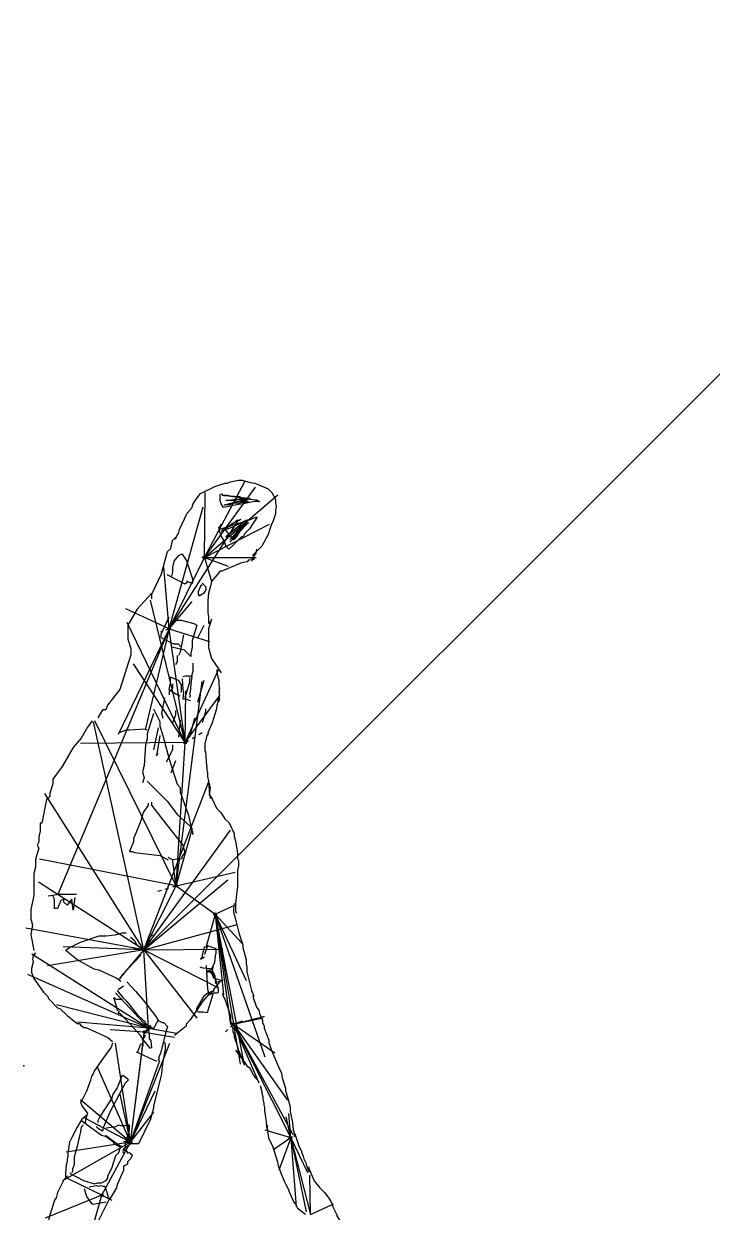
# Model space of a CAD drawing. Header units: millimetres. Extents: x -8 to 158, y -16 to 290.
# Drawn here: x 15.6 to 68.1, y 191.9 to 282.6 of the extents above; entities that cross this region are included whole.
import ezdxf

# ---------------------------------------------------------------- set-up
doc = ezdxf.new("R2010")
doc.units = ezdxf.units.MM
doc.linetypes.add('DASH', pattern=[0.6, 0.3, -0.3])

msp = doc.modelspace()

# ---------------------------------------------------------------- linework, layer by layer
at = {"layer": 'Shots', "color": 1}
for p, q in [((24.738, 211.94), (95.448, 282.65)), ((26.678, 236.466), (29.378, 241.896)), ((27.902, 227.768), (26.678, 236.466)), ((27.208, 216.826), (27.902, 227.768)), ((24.738, 211.94), (27.208, 216.826)), ((27.208, 216.826), (30.178, 214.662)), ((27.208, 216.826), (27.208, 216.826)), ((30.178, 214.662), (31.58, 206.272)), ((25.106, 205.966), (24.738, 211.94)), ((31.58, 206.272), (35.948, 197.602)), ((23.726, 197.256), (24.784, 205.668)), ((24.784, 205.668), (25.106, 205.966)), ((21.528, 193.208), (23.726, 197.256)), ((35.948, 197.602), (37.466, 191.752)), ((20.02, 187.938), (21.528, 193.208))]:
    msp.add_line(p, q, dxfattribs=at)
for centre in [(29.378, 241.896), (26.678, 236.466), (27.902, 227.768), (27.208, 216.826), (27.208, 216.826), (30.178, 214.662), (24.738, 211.94), (25.106, 205.966), (31.58, 206.272), (24.784, 205.668), (23.726, 197.256), (35.948, 197.602), (21.528, 193.208)]:
    msp.add_circle(centre, 0.1, dxfattribs=at)
at = {"layer": 'Sketch', "color": 0}
for points in [[(27.156, 243.306), (27.276, 243.606), (27.396, 243.726), (27.456, 244.026), (28.056, 245.286), (28.416, 245.706), (28.476, 245.946), (28.656, 246.246), (29.076, 246.786), (30.156, 247.326), (30.396, 247.386), (30.936, 247.566), (31.116, 247.566), (31.356, 247.686), (31.716, 247.746), (31.956, 247.806), (32.256, 247.806), (32.856, 247.626), (33.216, 247.566), (34.236, 247.146), (34.536, 246.846), (34.776, 246.306), (34.776, 246.066), (34.836, 245.766), (34.776, 245.526), (34.776, 245.226), (34.596, 244.626), (34.476, 244.446), (34.416, 244.206), (34.236, 243.666), (33.756, 242.766), (33.036, 242.046)], [(25.356, 238.746), (25.356, 239.106), (26.076, 240.666), (26.556, 242.346), (26.796, 242.586), (26.916, 243.186), (27.156, 243.426)], [(33.336, 242.526), (33.276, 242.226), (32.976, 241.806), (32.976, 241.626)], [(33.096, 241.866), (33.156, 241.746), (32.736, 241.686), (32.616, 241.566), (32.196, 241.506), (30.696, 240.846), (30.576, 240.846), (30.156, 240.366), (29.916, 240.066), (29.856, 239.826), (29.676, 239.166), (29.616, 238.626), (29.616, 237.666), (29.676, 237.366), (29.676, 236.946), (29.736, 236.826), (29.796, 237.006)], [(25.316, 239.146), (24.236, 237.946), (23.516, 236.746), (23.516, 235.666), (23.756, 234.946), (23.756, 234.466), (22.916, 231.826), (21.956, 230.626), (21.836, 230.266), (21.596, 230.266), (21.236, 229.666)], [(29.916, 237.186), (29.676, 236.466), (29.676, 235.026), (29.916, 234.186), (30.636, 233.106)], [(30.316, 233.346), (30.316, 233.106), (30.476, 232.506), (30.476, 232.186), (30.516, 231.906), (30.476, 231.826), (30.516, 231.666), (30.476, 231.586), (30.516, 231.426), (30.476, 231.266), (30.516, 231.106), (30.476, 230.906)], [(30.436, 231.306), (30.436, 231.106), (30.396, 230.946), (30.396, 230.826), (30.316, 230.626), (30.276, 230.346), (29.956, 229.266), (29.636, 228.506), (29.596, 228.306)], [(20.796, 229.426), (20.436, 228.946), (19.956, 228.106), (19.356, 227.386), (18.516, 225.946), (17.796, 224.986), (17.796, 224.626), (17.556, 223.906), (17.556, 223.666), (17.316, 223.426), (16.956, 221.626), (16.836, 221.626), (16.836, 221.026), (16.716, 220.546), (16.716, 220.186), (16.596, 219.946), (16.716, 219.706), (16.476, 218.866), (16.476, 218.266), (16.356, 217.786), (16.356, 216.106), (16.116, 215.026), (16.116, 214.306), (16.236, 213.826), (16.116, 213.106), (16.356, 211.906)], [(29.676, 228.506), (29.556, 228.306), (29.396, 227.666), (29.396, 227.146), (29.436, 227.066), (29.516, 225.986), (29.556, 225.906), (29.556, 225.666), (29.596, 225.466), (29.596, 225.186), (29.676, 224.826), (29.756, 223.786), (29.836, 223.506)], [(29.726, 224.676), (29.806, 224.276), (29.726, 223.796), (29.966, 223.476), (30.286, 222.756), (30.606, 222.436), (30.926, 221.956), (31.246, 221.636), (31.646, 220.836), (31.646, 220.596), (31.726, 220.276), (31.886, 219.316), (31.886, 218.916), (31.966, 218.756), (31.966, 218.356), (31.886, 218.036), (31.886, 216.756), (31.806, 216.196), (31.726, 215.476), (31.726, 214.916), (31.806, 214.756)], [(31.646, 215.496), (31.586, 215.076), (31.586, 214.836), (31.766, 214.176), (32.006, 213.156), (32.306, 212.316), (32.306, 212.136), (32.546, 211.176), (32.546, 210.876), (32.606, 210.636), (32.606, 210.276), (32.966, 208.836), (33.146, 208.416)], [(16.476, 211.726), (16.296, 211.486), (16.236, 211.246), (16.296, 211.006), (16.176, 210.526), (16.176, 210.226), (16.356, 209.746), (17.076, 208.726), (17.436, 208.366), (17.436, 208.246), (18.156, 207.526), (18.336, 207.466), (18.876, 206.926), (19.656, 206.326), (19.836, 206.326), (19.896, 206.206), (20.196, 206.026), (20.316, 206.026), (21.096, 205.666), (21.996, 205.246), (22.356, 204.946)], [(30.526, 209.476), (30.046, 208.916), (30.046, 208.756), (29.886, 208.756), (29.246, 208.036), (28.286, 206.596), (27.966, 206.276), (27.966, 206.116), (27.086, 205.396)], [(30.806, 208.656), (30.746, 208.476), (30.926, 208.176), (31.346, 206.916), (31.346, 206.496), (31.466, 206.256), (31.466, 206.076), (31.526, 205.956), (31.526, 205.716), (31.646, 205.476), (31.646, 205.296), (31.886, 204.576), (31.946, 204.336), (32.246, 203.616), (32.306, 203.376), (32.366, 203.256)], [(33.086, 208.476), (33.086, 208.296), (33.326, 207.576), (33.506, 207.336), (33.566, 207.096), (33.806, 206.556), (33.806, 206.376), (33.926, 206.136), (33.926, 205.956), (34.286, 205.056), (34.286, 204.876), (34.466, 204.336), (35.006, 203.016), (35.246, 202.536), (35.306, 202.176), (35.546, 201.396), (35.546, 201.216), (35.666, 200.856), (35.726, 200.616), (35.906, 199.956), (35.906, 199.596), (36.086, 198.756), (36.146, 198.216), (36.206, 197.976), (36.206, 197.676)], [(22.356, 204.826), (22.236, 204.526), (21.636, 203.686), (20.976, 202.726), (20.856, 202.426), (20.736, 202.306), (20.676, 202.006), (20.376, 201.166), (20.016, 200.446), (19.896, 200.326), (20.016, 200.026), (20.436, 199.486), (20.376, 199.246), (20.256, 198.826), (20.316, 198.706)], [(26.316, 204.886), (26.376, 204.646), (26.376, 204.346), (26.316, 204.106), (26.136, 203.086), (26.076, 202.486), (26.016, 202.186), (25.896, 201.646), (25.476, 200.026), (25.476, 199.846), (25.236, 199.006), (24.336, 197.146), (23.736, 197.146), (23.196, 196.726), (23.136, 196.546), (23.196, 196.426)], [(33.386, 202.056), (33.146, 202.356), (32.846, 202.896), (32.666, 203.016), (32.486, 203.316), (31.766, 204.276)], [(33.626, 201.596), (33.746, 201.116), (33.746, 200.996), (33.826, 200.716), (33.826, 200.556), (33.906, 200.236), (33.906, 200.116), (33.946, 199.916), (33.946, 199.676), (34.026, 199.156), (34.066, 198.836), (34.106, 198.436), (34.146, 198.276), (34.226, 198.236)], [(20.376, 199.306), (20.016, 199.006), (19.656, 198.406), (19.236, 197.626), (19.056, 197.266), (18.936, 196.426), (18.936, 196.186), (18.876, 195.946), (18.876, 195.766), (18.816, 195.526), (18.756, 194.866), (18.756, 194.566)], [(34.146, 198.556), (34.146, 198.196), (34.226, 197.796), (34.266, 197.596), (34.586, 196.916), (34.626, 196.716), (34.906, 195.836), (34.986, 195.476), (35.226, 194.836), (35.466, 194.236), (35.586, 194.036), (35.786, 193.636), (35.826, 193.476), (36.186, 192.676), (36.306, 192.516), (36.466, 192.236), (37.066, 191.756)], [(36.266, 197.916), (36.306, 197.756), (36.586, 196.916), (36.746, 196.636), (36.786, 196.436), (36.906, 196.196), (36.946, 195.996), (37.106, 195.676), (37.146, 195.476), (37.266, 195.236), (37.306, 195.076), (37.346, 194.996)], [(23.316, 196.606), (23.436, 196.606), (23.496, 196.426), (23.616, 196.486), (23.856, 196.306), (23.736, 196.006), (23.496, 195.766), (23.496, 195.586), (23.196, 195.406), (23.196, 195.106), (22.716, 194.026), (22.656, 193.786), (22.116, 192.886)], [(37.386, 195.316), (37.306, 195.316), (37.746, 194.316), (38.146, 193.796), (38.546, 193.396), (38.746, 193.116), (38.866, 192.996), (39.186, 192.436)], [(18.936, 194.686), (18.636, 194.386), (18.156, 193.426), (18.036, 193.006), (17.916, 192.826), (17.856, 192.586), (17.556, 191.686), (17.496, 191.446), (17.436, 190.786), (17.376, 190.666)], [(22.176, 193.066), (21.336, 191.386), (21.156, 190.906), (21.036, 190.786), (20.976, 190.546), (20.856, 190.126)], [(39.066, 192.516), (39.466, 191.716), (39.466, 191.636), (39.706, 191.276), (39.786, 191.236), (39.906, 191.036), (40.586, 190.116), (41.146, 189.156), (41.586, 188.076), (41.706, 187.556), (41.826, 187.156), (41.826, 186.956), (41.866, 186.756), (41.866, 186.636), (41.826, 186.436), (41.786, 185.996), (41.746, 185.796), (41.746, 185.036), (41.866, 184.636), (41.866, 184.516), (41.946, 184.356), (41.986, 184.076), (42.066, 183.716), (42.066, 183.396)]]:
    msp.add_lwpolyline(points, dxfattribs=at)
at = {"layer": 'Sketch', "color": 32}
for points in [[(30.636, 246.786), (30.756, 246.666), (31.116, 246.666), (31.476, 246.546), (32.016, 246.546), (32.316, 246.426), (32.556, 246.426), (32.796, 246.366), (33.336, 246.306), (33.576, 246.186), (33.216, 246.186), (32.316, 246.006), (31.956, 245.946), (30.816, 245.706), (30.636, 246.006), (30.576, 246.246), (30.576, 246.726)], [(32.856, 246.426), (32.496, 246.246), (32.256, 246.246), (30.876, 245.886), (30.996, 245.946), (31.296, 245.946), (31.656, 246.066), (32.076, 246.066), (32.256, 246.126), (32.556, 246.126), (32.736, 246.186), (31.896, 246.186), (31.656, 246.246), (30.996, 246.246), (31.776, 246.366), (32.556, 246.366), (32.436, 246.426), (32.136, 246.426), (31.656, 246.546), (31.356, 246.546), (31.056, 246.606), (30.876, 246.606), (30.756, 246.666)], [(30.636, 244.446), (30.456, 244.146), (30.456, 244.026), (32.736, 244.746), (33.276, 244.986), (33.396, 244.986), (33.036, 244.446), (32.796, 244.086), (32.436, 243.726), (32.316, 243.486), (32.196, 243.486), (31.776, 243.066), (31.536, 242.826), (31.236, 242.526), (31.056, 242.706), (30.816, 243.246), (30.636, 243.546), (30.516, 243.906), (30.456, 244.206)], [(30.696, 244.086), (30.936, 244.146), (31.656, 244.566), (31.836, 244.746), (32.136, 244.806), (31.416, 244.446), (31.176, 244.206), (30.636, 243.906), (31.476, 244.206), (32.556, 244.746), (30.996, 243.486), (31.896, 244.206), (32.316, 244.386), (31.296, 243.246), (31.716, 243.666), (32.076, 243.846), (32.076, 243.846), (31.296, 243.066)], [(32.676, 244.806), (32.616, 244.626), (31.896, 243.906), (31.536, 243.306), (31.716, 243.666), (32.196, 244.146), (32.736, 244.566), (31.956, 243.786), (31.896, 243.546), (31.596, 243.246), (30.936, 244.026)]]:
    msp.add_lwpolyline(points, dxfattribs=at)
at = {"layer": 'Sketch', "color": 9}
for points in [[(26.496, 240.606), (27.876, 239.886), (28.056, 240.006), (28.056, 240.126), (28.056, 240.066), (28.476, 239.946), (28.476, 239.946), (28.476, 240.246), (27.996, 241.686), (27.696, 242.166), (27.396, 242.046), (27.036, 241.626), (26.916, 241.146), (26.916, 240.786), (26.856, 240.486)], [(29.196, 239.826), (29.076, 239.706), (28.896, 239.286), (28.896, 239.106), (28.956, 238.986), (29.376, 239.226), (29.496, 239.466), (29.496, 239.646), (29.196, 239.946)], [(26.636, 237.346), (26.036, 236.026), (26.036, 235.786), (26.996, 235.306), (27.356, 235.306), (27.596, 235.066)], [(26.996, 237.106), (27.596, 237.106), (28.556, 236.866), (28.796, 236.746), (28.436, 235.546), (28.436, 235.066), (28.316, 234.586), (28.316, 234.346), (27.836, 234.826), (26.876, 235.066)], [(26.756, 232.786), (26.756, 232.786), (26.756, 232.306), (26.636, 231.826), (27.236, 231.466), (27.476, 231.346)], [(26.756, 232.786), (27.356, 232.546), (27.596, 232.186), (27.596, 231.586)], [(27.676, 232.626), (27.716, 231.826), (27.756, 231.626), (27.716, 231.106), (27.916, 231.106), (28.276, 230.986)], [(27.716, 232.826), (27.916, 232.866), (28.236, 232.866), (28.396, 232.826), (28.316, 232.266), (28.276, 231.626), (28.236, 231.466), (28.276, 231.346), (28.236, 231.186)], [(25.476, 229.986), (25.476, 229.986), (24.996, 228.426), (24.996, 228.066), (24.876, 227.586), (24.756, 226.026), (24.636, 225.546), (24.756, 225.066), (24.636, 224.706)], [(25.476, 230.346), (25.956, 229.386), (25.956, 229.026), (26.196, 228.306), (26.676, 226.506), (27.276, 224.586), (27.516, 224.346), (27.516, 223.986), (28.116, 222.306), (28.476, 220.746), (28.476, 220.986)], [(24.996, 228.706), (24.836, 228.786), (23.636, 228.706), (23.396, 228.706), (22.916, 228.546)], [(24.996, 224.826), (25.956, 223.866), (26.516, 223.306), (27.316, 222.266), (28.276, 221.386), (28.356, 221.146)], [(25.316, 223.226), (25.316, 222.986), (26.436, 221.546), (27.716, 219.946), (27.876, 219.386), (27.636, 219.066), (27.636, 218.906), (26.916, 218.826), (26.596, 218.986)], [(25.076, 223.146), (25.076, 222.986), (24.676, 222.426), (24.516, 221.786), (23.956, 220.426), (23.956, 220.186), (23.636, 219.466), (23.876, 219.466), (24.036, 219.386), (25.956, 219.146), (26.596, 218.826)], [(23.396, 213.226), (23.076, 213.226), (22.516, 213.066), (21.876, 212.986), (21.316, 212.986), (19.876, 212.506), (19.076, 212.106), (18.756, 211.866)], [(23.716, 212.906), (24.036, 212.666), (24.116, 212.426), (24.676, 211.866)], [(18.836, 211.866), (19.716, 211.146), (20.916, 210.506), (21.316, 210.426), (22.676, 209.786), (22.996, 209.546)], [(24.516, 211.546), (23.076, 210.026), (22.916, 209.706)], [(29.006, 210.636), (29.246, 210.576), (29.786, 210.516), (29.906, 210.456), (30.146, 210.996), (30.206, 211.476), (30.266, 211.716), (30.266, 212.016), (29.606, 212.256), (29.366, 211.596)], [(29.366, 212.196), (29.186, 211.536), (29.186, 211.416), (29.066, 211.236), (29.366, 211.416)], [(29.486, 210.756), (29.606, 208.956), (29.666, 208.656), (30.326, 208.656), (30.446, 208.716), (30.446, 208.896), (30.146, 209.916), (29.666, 210.336), (30.026, 210.276)], [(30.146, 209.976), (29.906, 210.216), (29.726, 210.276), (29.606, 210.216), (29.666, 210.396), (29.906, 210.456), (30.146, 209.976), (30.206, 209.376), (30.326, 209.496), (30.806, 209.616), (30.626, 209.616), (30.086, 209.796), (29.966, 210.096), (30.026, 210.636)], [(22.716, 208.846), (23.136, 208.306), (23.436, 208.006), (24.216, 207.046), (24.696, 206.566), (24.816, 206.506), (24.876, 206.326), (25.416, 205.966)], [(22.776, 208.906), (23.196, 209.206)], [(23.436, 209.506), (24.096, 208.786), (24.816, 207.946), (25.596, 206.926), (25.836, 206.566), (25.416, 205.846)], [(29.726, 208.716), (29.306, 208.416), (28.766, 207.456), (28.766, 207.336), (28.886, 207.216), (29.246, 207.216), (29.606, 207.156), (29.606, 207.156), (30.026, 208.596), (29.786, 208.596), (29.786, 208.476)], [(22.416, 208.306), (22.656, 207.586), (22.716, 207.286)], [(22.476, 208.306), (22.596, 208.186), (23.076, 208.186)], [(22.836, 207.286), (22.776, 207.106), (22.896, 207.106), (24.036, 205.906), (24.456, 205.426), (24.636, 205.126), (25.176, 204.466), (25.296, 204.466)], [(25.776, 206.566), (26.136, 206.386), (26.256, 206.386), (26.556, 206.086), (26.376, 205.486), (26.316, 205.246), (26.016, 204.046), (25.896, 203.746), (25.896, 203.566), (25.836, 203.446)], [(25.356, 204.466), (25.296, 205.006), (25.176, 205.186), (25.176, 205.486), (25.116, 205.786), (25.176, 205.906)], [(24.156, 204.166), (25.716, 203.446)], [(24.276, 204.166), (24.516, 204.766), (24.636, 204.766), (24.696, 204.646)], [(23.136, 202.366), (23.496, 202.126), (23.556, 202.006), (23.316, 201.766), (22.176, 199.606), (21.636, 198.346), (21.576, 198.106), (21.276, 198.286), (21.096, 198.466)], [(23.076, 202.366), (22.716, 201.406), (22.356, 200.866), (22.296, 200.626), (21.396, 199.246), (21.216, 198.886), (21.216, 198.766)], [(20.016, 198.886), (21.516, 197.806), (21.876, 197.686), (22.356, 197.326), (22.476, 197.146), (23.016, 196.846)], [(20.076, 198.586), (20.076, 198.526), (19.956, 198.406), (19.896, 198.046), (19.836, 197.746), (19.656, 196.966), (19.416, 196.126), (19.416, 195.526), (19.296, 195.226), (19.296, 195.046), (19.236, 194.926)], [(21.876, 198.346), (22.596, 198.466), (22.836, 198.586), (22.956, 198.526), (23.256, 198.526), (23.496, 198.586), (23.616, 198.586), (23.616, 198.166), (23.316, 197.146), (23.316, 196.906), (23.256, 196.606)], [(19.116, 194.926), (19.116, 194.866), (20.136, 194.326), (20.976, 194.086), (21.216, 194.146), (21.516, 194.146), (21.876, 194.326), (21.996, 194.506), (21.996, 194.686), (22.296, 195.286), (22.596, 196.246), (22.836, 196.486), (23.016, 197.026)], [(21.816, 197.806), (22.716, 197.146), (22.776, 197.026), (22.896, 197.026)], [(20.196, 193.726), (20.376, 193.126), (20.736, 192.586), (20.856, 192.526), (21.876, 192.706)], [(20.556, 193.846), (21.096, 193.966), (21.276, 193.906), (21.396, 193.966), (21.636, 193.906), (21.756, 193.906), (21.996, 193.186), (21.996, 193.006), (21.996, 193.006)]]:
    msp.add_lwpolyline(points, dxfattribs=at)
at = {"layer": 'Sketch', "color": 3}
for points in [[(27.756, 235.986), (27.516, 234.666), (27.396, 234.426)], [(29.316, 236.706), (28.836, 235.746)], [(27.276, 234.426), (27.276, 233.946), (27.156, 233.706)], [(28.476, 233.826), (28.476, 233.226), (28.356, 232.746)], [(28.236, 232.746), (28.236, 232.386), (27.876, 231.186)], [(29.316, 232.506), (28.836, 230.826)], [(26.916, 232.266), (26.916, 231.906), (26.676, 231.666), (26.676, 231.426)], [(26.316, 231.186), (26.076, 229.986), (26.196, 229.626)], [(27.156, 230.226), (27.156, 229.866), (26.916, 229.266)], [(28.596, 229.626), (28.236, 228.186)], [(29.436, 230.346), (29.436, 230.106), (29.196, 229.266)], [(25.836, 228.906), (25.476, 227.226)], [(27.516, 229.506), (27.396, 228.186)], [(25.956, 228.306), (25.716, 226.746), (25.836, 226.986)], [(26.916, 227.586), (26.916, 227.226), (26.436, 226.266)], [(27.156, 226.386), (26.796, 225.426)], [(17.436, 216.066), (18.276, 216.186), (19.596, 216.186)], [(19.476, 215.946), (19.356, 214.986), (19.236, 215.826), (18.876, 215.346), (18.636, 215.586), (18.636, 215.826), (18.396, 215.706), (18.156, 215.106), (17.916, 215.106), (17.916, 215.826), (17.796, 216.066)]]:
    msp.add_lwpolyline(points, dxfattribs=at)
at = {"layer": 'Sketch', "color": 9}
msp.add_point((15.576, 203.086), dxfattribs=at)
at = {"layer": 'Sketch', "color": 0}
msp.add_point((33.686, 202.116), dxfattribs=at)
at = {"layer": 'XSect', "color": 1}
for p, q in [((29.378, 241.896), (32.452, 247.704)), ((29.378, 241.896), (33.264, 247.26)), ((29.378, 241.896), (29.414, 246.864)), ((29.378, 241.896), (34.954, 246.678)), ((26.678, 236.466), (29.268, 245.758)), ((26.678, 236.466), (31.902, 244.668)), ((29.378, 241.896), (34.322, 244.434)), ((29.378, 241.896), (33.314, 241.91)), ((29.378, 241.896), (31.182, 241.238)), ((29.378, 241.896), (29.892, 240.078)), ((26.678, 236.466), (26.268, 241.18)), ((27.902, 227.768), (25.25, 238.654)), ((26.678, 236.466), (23.358, 237.988)), ((26.678, 236.466), (28.436, 238.534)), ((27.902, 227.768), (23.47, 236.928)), ((26.678, 236.466), (18.15, 216.132)), ((26.678, 236.466), (22.778, 228.378)), ((26.678, 236.466), (24.868, 228.856)), ((26.678, 236.466), (29.744, 235.478)), ((27.902, 227.768), (23.958, 233.788)), ((27.902, 227.768), (30.434, 233.322)), ((27.208, 216.826), (29.188, 232.436)), ((27.902, 227.768), (27.954, 231.724)), ((27.902, 227.768), (30.534, 231.368)), ((24.738, 211.94), (20.896, 229.366)), ((27.208, 216.826), (20.994, 229.442)), ((27.902, 227.768), (19.902, 227.694)), ((24.738, 211.94), (29.7, 224.796)), ((24.738, 211.94), (17.176, 223.874)), ((24.738, 211.94), (31.358, 221.084)), ((27.208, 216.826), (28.45, 221.226)), ((27.208, 216.826), (16.772, 218.874)), ((27.208, 216.826), (26.916, 218.868)), ((27.208, 216.826), (31.698, 217.882)), ((24.738, 211.94), (16.696, 217.112)), ((24.738, 211.94), (31.16, 217.28)), ((30.178, 214.662), (31.57, 215.314)), ((30.178, 214.662), (29.462, 212.112)), ((30.178, 214.662), (32.242, 212.426)), ((30.178, 214.662), (32.546, 209.616)), ((30.178, 214.662), (33.984, 203.786)), ((30.178, 214.662), (30.826, 208.5)), ((30.178, 214.662), (31.352, 206.252)), ((30.178, 214.662), (32.4, 203.146)), ((24.738, 211.94), (15.732, 213.6)), ((24.738, 211.94), (31.86, 213.876)), ((25.106, 205.966), (16.18, 211.62)), ((24.738, 211.94), (17.386, 210.714)), ((24.738, 211.94), (18.572, 212.164)), ((24.738, 211.94), (22.864, 209.744)), ((24.738, 211.94), (30.77, 211.988)), ((24.738, 211.94), (28.776, 206.72)), ((24.738, 211.94), (30.426, 209.042)), ((25.106, 205.966), (15.89, 210.072)), ((25.106, 205.966), (22.57, 208.666)), ((25.106, 205.966), (18.064, 207.742)), ((31.58, 206.272), (33.96, 206.882)), ((25.106, 205.966), (19.686, 206.42)), ((31.58, 206.272), (33.85, 206.748)), ((31.58, 206.272), (32.28, 206.514)), ((31.58, 206.272), (32.094, 203.214)), ((31.58, 206.272), (33.504, 201.794)), ((31.58, 206.272), (34.726, 204.094)), ((31.58, 206.272), (35.696, 200.478)), ((31.58, 206.272), (36.122, 197.846)), ((24.784, 205.668), (22.182, 205.844)), ((23.726, 197.256), (24.778, 205.754)), ((24.784, 205.668), (27.076, 205.29)), ((25.106, 205.966), (27.264, 205.592)), ((23.726, 197.256), (22.58, 204.812)), ((23.726, 197.256), (26.726, 204.81)), ((23.726, 197.256), (24.576, 204.05)), ((23.726, 197.256), (25.95, 203.506)), ((23.726, 197.256), (21.214, 203)), ((23.726, 197.256), (22.928, 200.93)), ((23.726, 197.256), (25.594, 201.178)), ((23.726, 197.256), (19.914, 200.488)), ((23.726, 197.256), (20.23, 199.084)), ((23.726, 197.256), (25.5, 199.56)), ((35.948, 197.602), (35.606, 199.192)), ((35.948, 197.602), (35.812, 199.446)), ((35.948, 197.602), (33.998, 198.17)), ((23.726, 197.256), (18.524, 194.32)), ((23.726, 197.256), (18.814, 196.506)), ((23.726, 197.256), (23.194, 197.304)), ((35.948, 197.602), (34.672, 196.698)), ((35.948, 197.602), (35.052, 195.128)), ((35.948, 197.602), (37.228, 194.958)), ((35.948, 197.602), (36.354, 192.336)), ((35.948, 197.602), (37.122, 191.946)), ((21.528, 193.208), (18.924, 194.492)), ((37.466, 191.752), (37.406, 194.734)), ((21.528, 193.208), (17.218, 191.45)), ((21.528, 193.208), (22.296, 192.844)), ((37.466, 191.752), (39.074, 192.468))]:
    msp.add_line(p, q, dxfattribs=at)
at = {"layer": 'XSect', "color": 1, "linetype": 'DASH'}
for p, q in [((29.378, 241.896), (29.166, 241.91)), ((29.378, 241.896), (30.29, 241.916)), ((26.678, 236.466), (26.018, 236.208)), ((26.678, 236.466), (26.468, 235.868)), ((27.902, 227.768), (27.852, 227.7)), ((27.902, 227.768), (29.278, 228.58)), ((27.208, 216.826), (27.068, 217.494)), ((27.208, 216.826), (25.61, 216.34)), ((30.178, 214.662), (30.386, 214.336)), ((30.178, 214.662), (30.246, 214.294)), ((24.738, 211.94), (25.414, 213.122)), ((24.738, 211.94), (23.948, 212.026)), ((25.106, 205.966), (25.264, 206.204)), ((31.58, 206.272), (30.968, 205.676)), ((31.58, 206.272), (31.622, 206.074)), ((25.106, 205.966), (24.732, 205.192)), ((24.784, 205.668), (24.85, 205.674)), ((24.784, 205.668), (24.8, 205.552)), ((23.726, 197.256), (23.36, 197.276)), ((35.948, 197.602), (35.444, 197.25)), ((35.948, 197.602), (35.758, 197.672)), ((21.528, 193.208), (21.62, 193.238))]:
    msp.add_line(p, q, dxfattribs=at)

doc.saveas('drawing.dxf')
